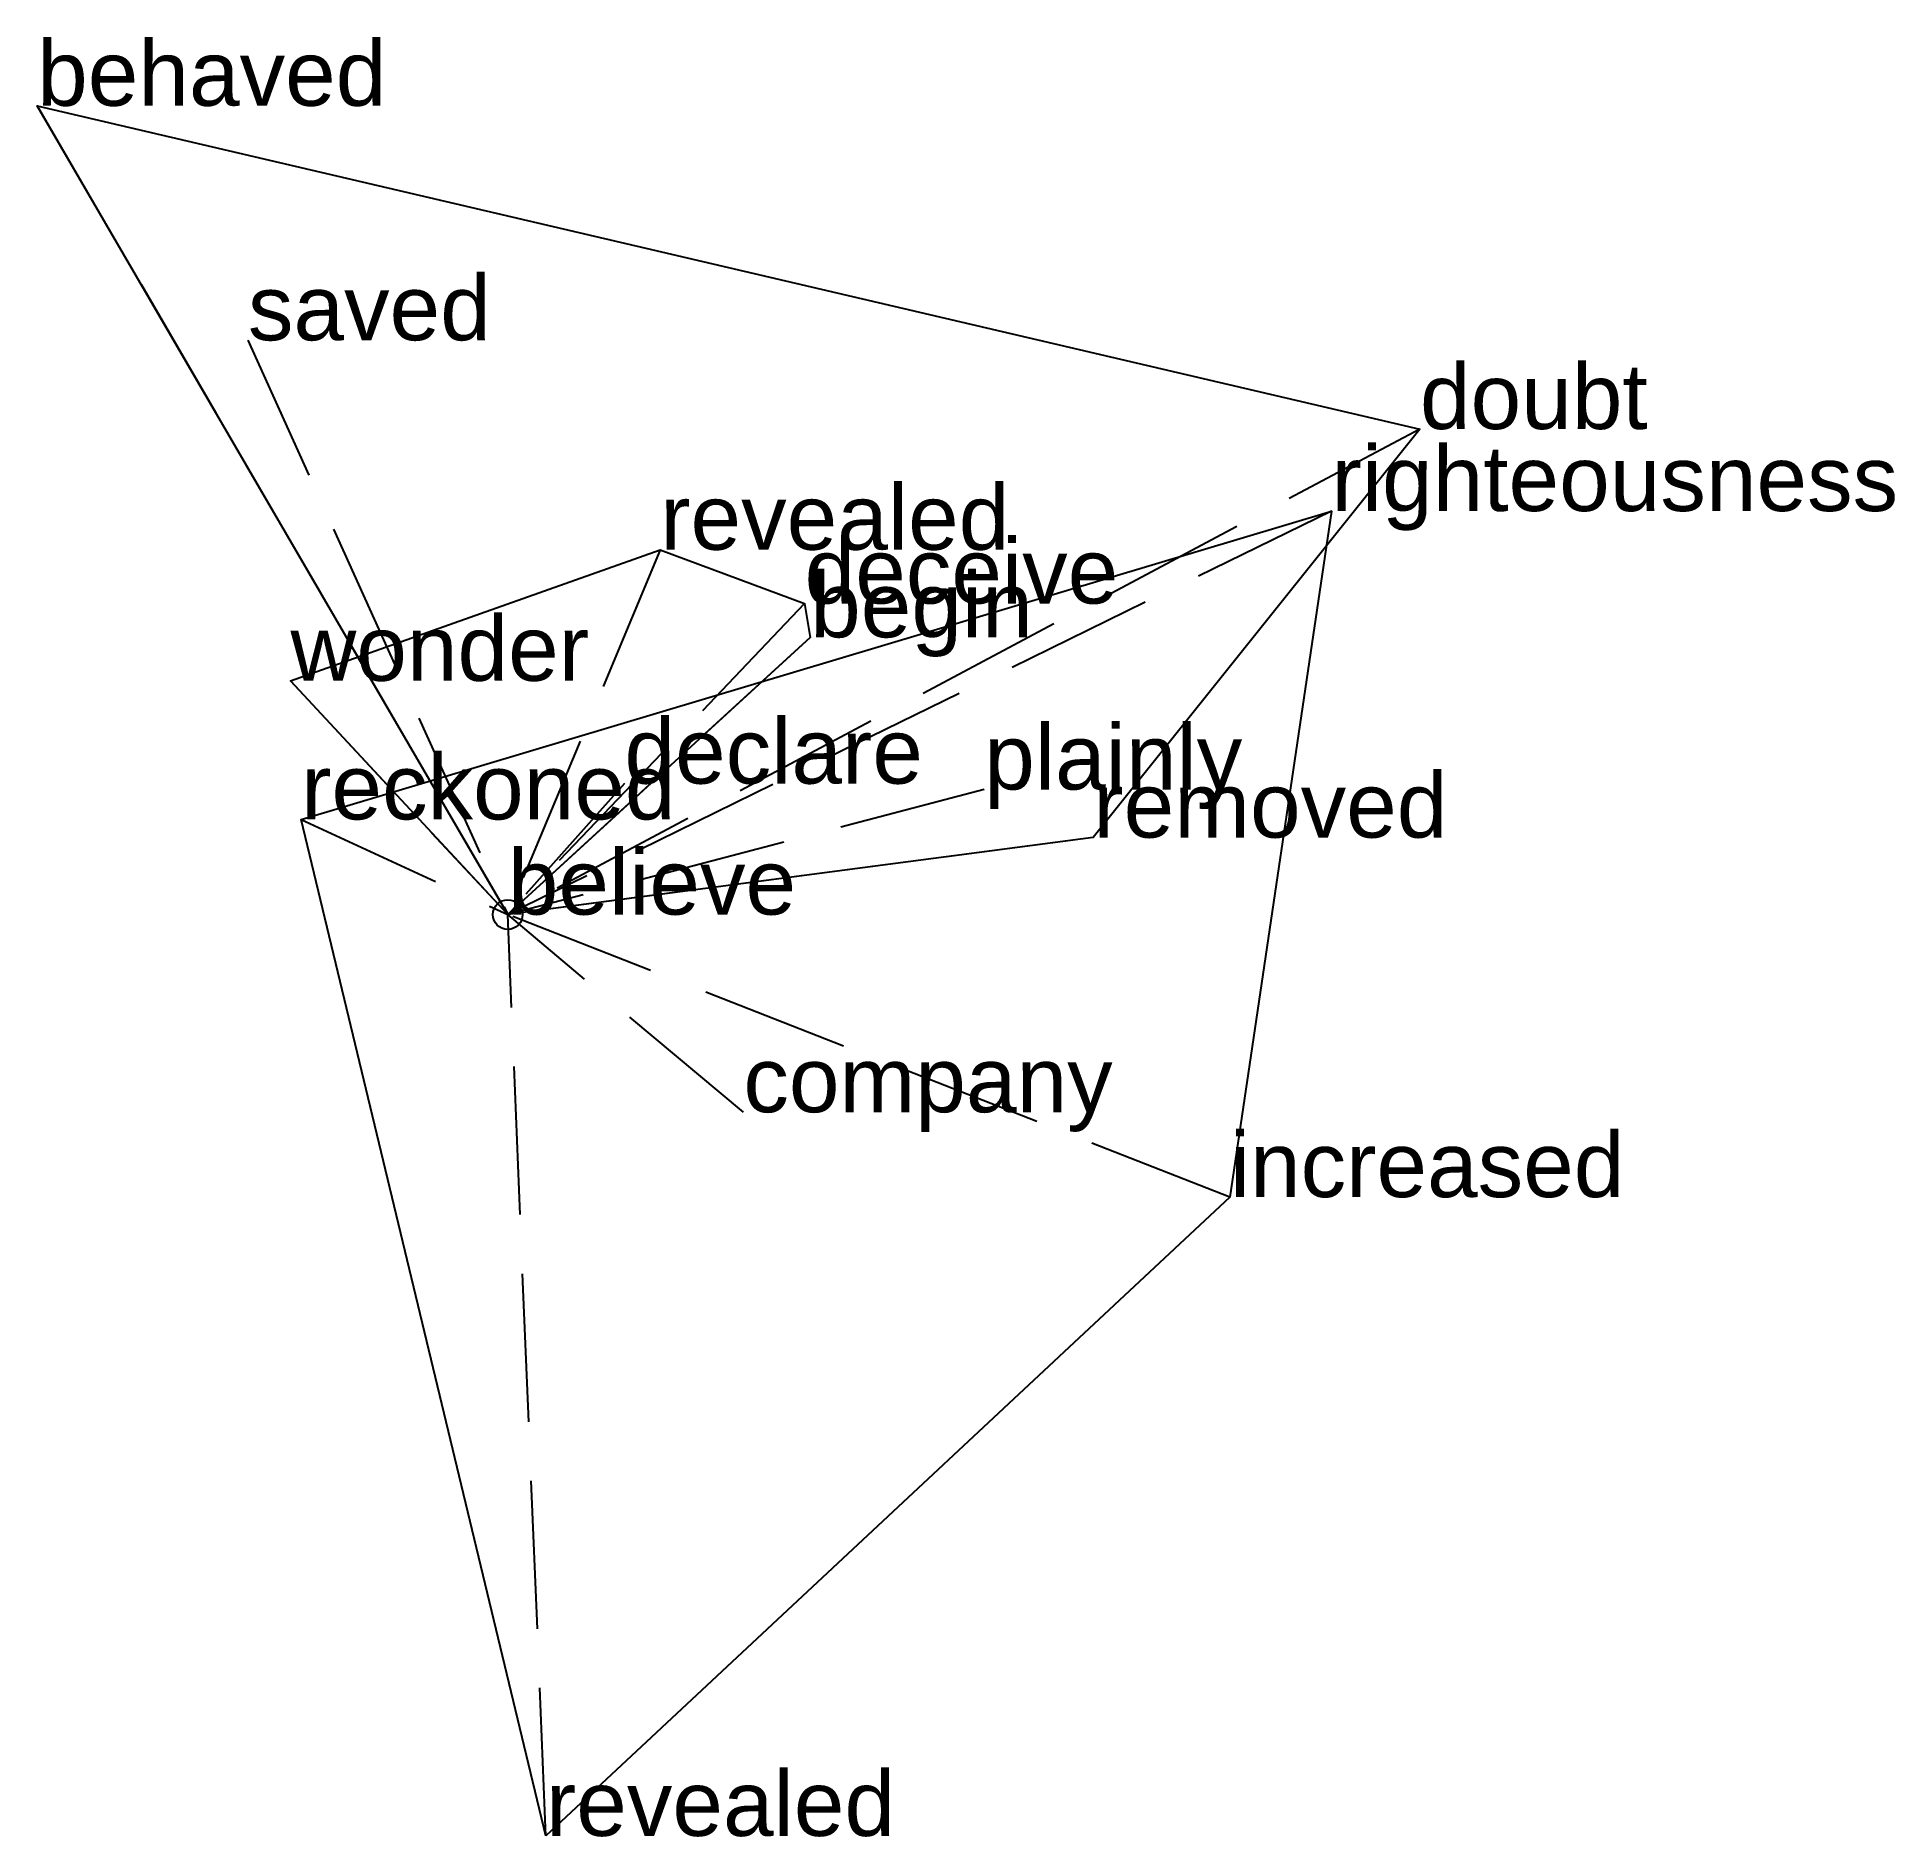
# Model space of a CAD drawing. Extents: x -0.79 to 2.34, y -1.56 to 1.48.
import ezdxf

# ---------------------------------------------------------------- set-up
doc = ezdxf.new("R2010")
doc.units = 0
doc.linetypes.add('DASHED2', pattern=[0.3, 0.25, -0.05])
for name, color, linetype in [('TEXT_nt', 1, 'CONTINUOUS'), ('TEXT_ot', 1, 'CONTINUOUS'), ('TEXT_q', 1, 'CONTINUOUS')]:
    doc.layers.add(name, color=color, linetype=linetype)
doc.styles.get("Standard").update_dxf_attribs({"font": 'arial.ttf'})

# ---------------------------------------------------------------- blocks, each defined once
blk = doc.blocks.new('ot')
at = {"layer": 'LINES_ot', "linetype": 'DASHED2'}
for p in [(0.2574, 0.616), (0.5012, 0.5251), (0.5105, 0.4681), (-0.3667, 0.3947), (0.197, 0.2211), (0, 0)]:
    blk.add_line(p, (0, 0), dxfattribs=at)
at = {"layer": 'ORIGIN_ot'}
blk.add_circle((0, 0), 0.025, dxfattribs=at)
at = {"layer": 'TEXT_ot'}
for s, p in [('revealed', (0.2574, 0.616)), ('deceive', (0.5012, 0.5251)), ('begin', (0.5105, 0.4681)), ('wonder', (-0.3667, 0.3947)), ('declare', (0.197, 0.2211)), ('believe', (0, 0))]:
    blk.add_text(s, height=0.11, dxfattribs=at).set_placement(p)
blk = doc.blocks.new('nt')
at = {"layer": 'LINES_nt', "linetype": 'DASHED2'}
for p in [(-0.7945, 1.3655), (-0.4386, 0.9696), (1.5401, 0.8198), (0.8044, 0.2112), (0.9886, 0.13), (0, 0)]:
    blk.add_line(p, (0, 0), dxfattribs=at)
at = {"layer": 'ORIGIN_nt'}
blk.add_circle((0, 0), 0.025, dxfattribs=at)
at = {"layer": 'TEXT_nt'}
for s, p in [('behaved', (-0.7945, 1.3655)), ('saved', (-0.4386, 0.9696)), ('doubt', (1.5401, 0.8198)), ('plainly', (0.8044, 0.2112)), ('removed', (0.9886, 0.13)), ('believe', (0, 0))]:
    blk.add_text(s, height=0.11, dxfattribs=at).set_placement(p)
blk = doc.blocks.new('q')
at = {"layer": 'LINES_q', "linetype": 'DASHED2'}
for p in [(1.3907, 0.6813), (-0.3488, 0.1607), (0, 0), (0.3978, -0.3337), (0.0645, -1.5555), (1.219, -0.477)]:
    blk.add_line(p, (0, 0), dxfattribs=at)
at = {"layer": 'ORIGIN_q'}
blk.add_circle((0, 0), 0.025, dxfattribs=at)
at = {"layer": 'TEXT_q'}
for s, p in [('righteousness', (1.3907, 0.6813)), ('reckoned', (-0.3488, 0.1607)), ('believe', (0, 0)), ('company', (0.3978, -0.3337)), ('increased', (1.219, -0.477)), ('revealed', (0.0645, -1.5555))]:
    blk.add_text(s, height=0.11, dxfattribs=at).set_placement(p)

msp = doc.modelspace()

# ---------------------------------------------------------------- linework, layer by layer
at = {"layer": 'OUTLINE_nt', "linetype": 'CONTINUOUS'}
msp.add_polyline3d([(0, 0, 0), (-0.7945, 1.3655, 0), (1.5401, 0.8198, 0), (0.9886, 0.13, 0), (0, 0, 0)], close=True, dxfattribs=at)
at = {"layer": 'OUTLINE_ot', "linetype": 'CONTINUOUS'}
msp.add_polyline3d([(0, 0, 0), (-0.3667, 0.3947, 0), (0.2574, 0.616, 0), (0.5012, 0.5251, 0), (0.5105, 0.4681, 0), (0, 0, 0)], close=True, dxfattribs=at)
at = {"layer": 'OUTLINE_q', "linetype": 'CONTINUOUS'}
msp.add_polyline3d([(0.0645, -1.5555, 0), (-0.3488, 0.1607, 0), (1.3907, 0.6813, 0), (1.219, -0.477, 0), (0.0645, -1.5555, 0)], close=True, dxfattribs=at)

# ---------------------------------------------------------------- block references
for name in ['nt', 'q', 'ot']:
    msp.add_blockref(name, (0, 0))

doc.saveas('drawing.dxf')
